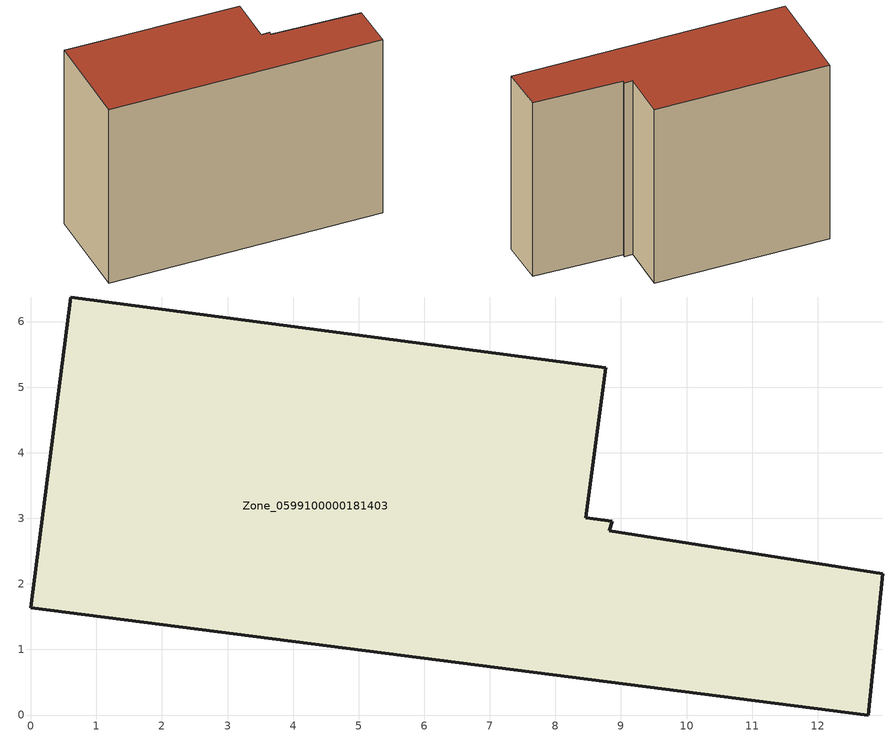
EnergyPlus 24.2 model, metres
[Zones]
Zone_0599100000181403
 floor ground (C_G): 0.61,6.38 8.77,5.3 8.46,3 8.87,2.95 8.82,2.81 12.99,2.15 12.77,0 0,1.64 z0
 wall outside (C_F): 8.77,5.3 0.61,6.38 0,1.64 12.77,0 12.99,2.15 8.82,2.81 8.87,2.95 8.46,3 8.77,5.3 z0:9.18
 roof outside (C_R): 12.77,0 12.99,2.15 8.82,2.81 8.87,2.95 8.46,3 8.77,5.3 0.61,6.38 0,1.64 z9.18
[BUILDING]
Pand.0599100000181403: North Axis=0; Terrain=City; Loads Convergence Tolerance Value=0.04; Temperature Convergence Tolerance Value=0.4; Solar Distribution=FullExterior; Maximum Number of Warmup Days=25; Minimum Number of Warmup Days=1
[Site:Location]
Rotterdam.The.Hague.AP_ZH_NLD Design_Conditions: Latitude=51.96; Longitude=4.45; Time Zone=1; Elevation=-4.5
[SITE:GROUNDTEMPERATURE:BUILDINGSURFACE]
18, 18, 18, 18, 18, 18, 18, 18, 18, 18, 18, 18
[MATERIAL] Thermal Absorptance=0.9; Solar Absorptance=0.7; Visible Absorptance=0.7
Name | Roughness | Thickness | Conductivity | Density | Specific Heat
G.TI.1946 | MediumSmooth | 0.15 | 1 | 540 | 1210
F.TI.1946 | Rough | 0.3 | 0.857143 | 1920 | 840
R.TI.1946 | MediumRough | 0.2 | 0.1 | 1500 | 1000
[CONSTRUCTION]
C_G: G.TI.1946
C_F: F.TI.1946
C_R: R.TI.1946
[ZONE]
Zone_0599100000181403: Type=1; Multiplier=1; Ceiling Height=Autocalculate; Volume=Autocalculate; Floor Area=autocalculate; Part of Total Floor Area=Yes
[ZONEINFILTRATION:DESIGNFLOWRATE]
Infil_Zone_0599100000181403: Zone or ZoneList or Space or SpaceList=Zone_0599100000181403; Schedule=AlwaysOn; Design Flow Rate Calculation Method=Flow/Area; Flow Rate per Floor Area=0.003; Constant Term Coefficient=1; Temperature Term Coefficient=0; Velocity Term Coefficient=0; Velocity Squared Term Coefficient=0
[HVACTEMPLATE:ZONE:IDEALLOADSAIRSYSTEM]
Zone_0599100000181403: Maximum Heating Supply Air Temperature=50; Minimum Cooling Supply Air Temperature=13; Maximum Heating Supply Air Humidity Ratio=0.0156; Minimum Cooling Supply Air Humidity Ratio=0.0077; Heating Limit=NoLimit; Cooling Limit=NoLimit; Dehumidification Control Type=ConstantSensibleHeatRatio; Cooling Sensible Heat Ratio=0.7; Dehumidification Setpoint=60; Humidification Control Type=None; Humidification Setpoint=30; Outdoor Air Method=None; Outdoor Air Flow Rate per Person=0.00944; Outdoor Air Flow Rate per Zone Floor Area=0; Outdoor Air Flow Rate per Zone=0; Demand Controlled Ventilation Type=None; Outdoor Air Economizer Type=NoEconomizer; Heat Recovery Type=None; Sensible Heat Recovery Effectiveness=0.7; Latent Heat Recovery Effectiveness=0.65
[ZONECONTROL:THERMOSTAT]
ThermostatControl_Zone_0599100000181403: Zone or ZoneList=Zone_0599100000181403; Control Type Schedule=DualSetpointControlType; Control 1=Thermostat_Zone_0599100000181403; Temperature Difference Between Cutout And Setpoint=0
[THERMOSTATSETPOINT:DUALSETPOINT]
Thermostat_Zone_0599100000181403: Heating Setpoint Temperature Schedule=HeatingSetpoint_Zone_0599100000181403; Cooling Setpoint Temperature Schedule=CoolingSetpoint_Zone_0599100000181403
[SCHEDULE:COMPACT]
HeatingSetpoint_Zone_0599100000181403: Through: 12/31, For: AllDays, Until: 24:00, 21
CoolingSetpoint_Zone_0599100000181403: Through: 12/31, For: AllDays, Until: 24:00, 24
DualSetpointControlType: Through: 12/31, For: AllDays, Until: 24:00, 4
AlwaysOn: Through: 12/31, For: AllDays, Until: 24:00, 1
